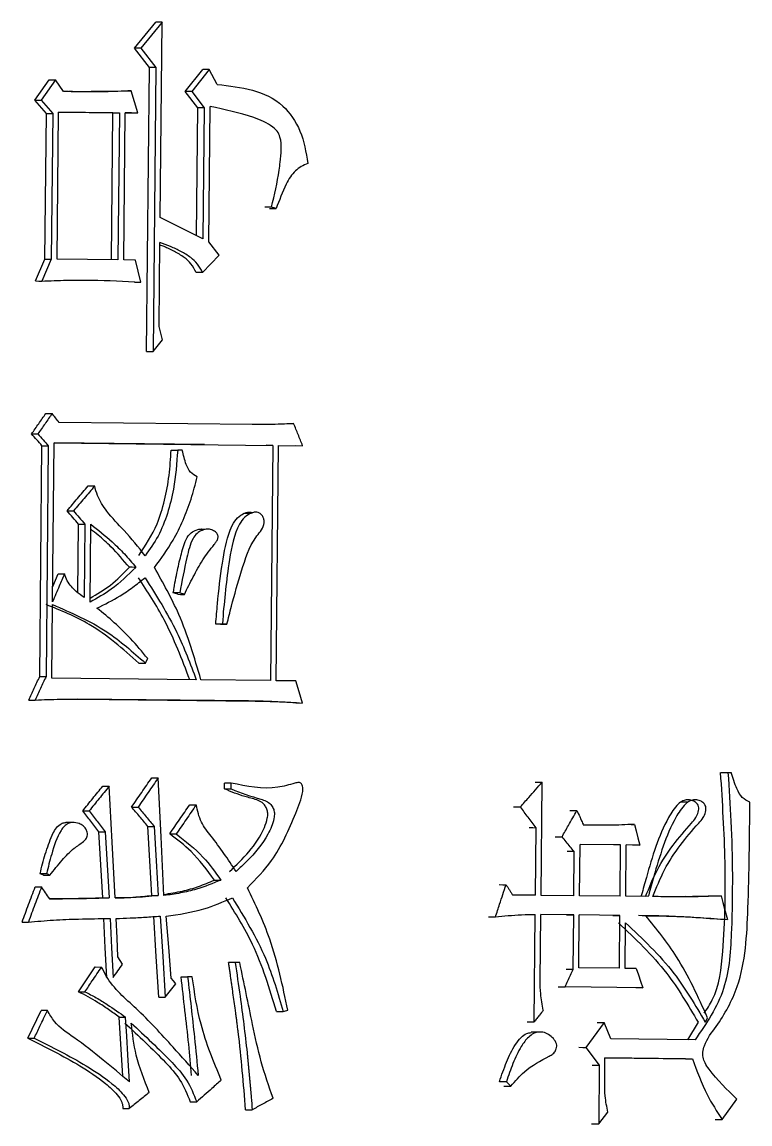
# Model space of a CAD drawing. Header units: millimetres. Extents: x 2454 to 4226, y 715 to 1968.
# Drawn here: x 3239.31 to 3244.13, y 890.17 to 897.46 of the extents above; entities that cross this region are included whole.
import ezdxf

# ---------------------------------------------------------------- set-up
doc = ezdxf.new("R2010")
doc.units = ezdxf.units.MM

msp = doc.modelspace()

# ---------------------------------------------------------------- linework, layer by layer
at = {"color": 7, "linetype": 'Continuous', "lineweight": 25}
for p, q in [((3240.058, 897.2885), (3240.1981, 897.4622)), ((3240.241, 897.462), (3240.1007, 897.2883)), ((3240.2282, 896.1672), (3240.241, 897.462)), ((3240.1567, 897.1609), (3240.058, 897.2885)), ((3240.1007, 897.2883), (3240.1995, 897.1606)), ((3240.1381, 895.282), (3240.1567, 897.1609)), ((3240.1995, 897.1606), (3240.1809, 895.2817)), ((3240.3932, 897.0025), (3240.5096, 897.1472)), ((3240.5529, 897.147), (3240.4364, 897.0022)), ((3240.6057, 897.049), (3240.5529, 897.147)), ((3239.3984, 896.9453), (3239.4927, 897.0806)), ((3239.5346, 897.0803), (3239.4402, 896.9451)), ((3239.588, 897.0019), (3239.5346, 897.0803)), ((3239.8848, 897.0037), (3239.9936, 897.0069)), ((3240.081, 896.8601), (3240.0362, 897.0066)), ((3240.4764, 896.8944), (3240.3932, 897.0025)), ((3240.4364, 897.0022), (3240.5197, 896.8942)), ((3239.475, 896.8568), (3239.3984, 896.9453)), ((3239.4402, 896.9451), (3239.5169, 896.8566)), ((3239.4654, 895.8931), (3239.475, 896.8568)), ((3239.5169, 896.8566), (3239.5073, 895.8928)), ((3239.5461, 895.8924), (3239.5557, 896.8659)), ((3239.5557, 896.8659), (3239.9576, 896.8615)), ((3239.9151, 896.8617), (3239.5557, 896.8657)), ((3239.9055, 895.8882), (3239.9151, 896.8617)), ((3239.9151, 896.8617), (3239.9576, 896.8615)), ((3239.9576, 896.8615), (3239.948, 895.888)), ((3239.9866, 895.8875), (3239.9962, 896.861)), ((3239.9962, 896.861), (3240.081, 896.8601)), ((3240.0383, 896.8603), (3239.9962, 896.8608)), ((3240.0383, 896.8603), (3240.081, 896.8601)), ((3240.4681, 896.049), (3240.4764, 896.8944)), ((3240.5197, 896.8942), (3240.5112, 896.0278)), ((3240.5493, 896.0079), (3240.5582, 896.9035)), ((3240.5112, 896.0278), (3240.2282, 896.1672)), ((3240.221, 895.4468), (3240.2265, 896.0017)), ((3240.6175, 895.9195), (3240.5493, 896.0079)), ((3240.5089, 895.8039), (3240.6175, 895.9195)), ((3239.4021, 895.7477), (3239.4654, 895.8931)), ((3239.5073, 895.8928), (3239.4439, 895.7475)), ((3239.4654, 895.8931), (3239.5073, 895.8928)), ((3239.948, 895.888), (3239.5461, 895.8924)), ((3240.0637, 895.8867), (3239.9866, 895.8875)), ((3240.1007, 895.7402), (3240.0637, 895.8867)), ((3240.5089, 895.8038), (3240.4656, 895.8041)), ((3240.058, 895.7405), (3240.1007, 895.7402)), ((3240.2433, 895.3589), (3240.221, 895.4468)), ((3240.1809, 895.2817), (3240.2433, 895.3589)), ((3240.1381, 895.282), (3240.1809, 895.2817)), ((3240.8361, 894.7974), (3239.5586, 894.8115)), ((3239.5158, 893.6242), (3239.5263, 894.6756)), ((3239.5263, 894.6756), (3240.9724, 894.6596)), ((3240.5201, 894.6644), (3239.5263, 894.6754)), ((3239.4303, 893.1284), (3239.4454, 894.6568)), ((3239.4873, 894.6566), (3239.4722, 893.1281)), ((3240.3006, 894.6279), (3240.3437, 894.6276)), ((3240.3744, 894.6273), (3240.3437, 894.6276)), ((3240.9724, 894.6596), (3240.9284, 894.6598)), ((3240.9724, 894.6596), (3240.9569, 893.102)), ((3240.9951, 893.1015), (3241.0105, 894.6592)), ((3241.0105, 894.6592), (3241.1708, 894.6574)), ((3241.1266, 894.6576), (3241.1708, 894.6574)), ((3239.7521, 894.3908), (3239.7944, 894.3906)), ((3240.8254, 894.2084), (3240.7813, 894.2086)), ((3239.6831, 893.6837), (3239.6876, 894.1381)), ((3239.7299, 894.1379), (3239.725, 893.6511)), ((3239.7634, 893.6215), (3239.7685, 894.1374)), ((3240.5254, 894.103), (3240.4818, 894.1033)), ((3239.5168, 893.7243), (3239.553, 893.8086)), ((3240.3573, 893.6831), (3240.3142, 893.6833)), ((3240.3449, 893.6732), (3240.3143, 893.6833)), ((3239.5108, 893.118), (3239.5157, 893.6048)), ((3240.6393, 893.4755), (3240.5958, 893.4757)), ((3240.6261, 893.4754), (3240.6697, 893.4751)), ((3240.6698, 893.4751), (3240.6393, 893.4755)), ((3240.0869, 893.2185), (3240.1297, 893.2182)), ((3239.4303, 893.1284), (3239.4722, 893.1281)), ((3240.4668, 893.1074), (3239.5108, 893.118)), ((3240.9569, 893.102), (3240.4976, 893.1071)), ((3241.1248, 893.1001), (3240.9951, 893.1015)), ((3240.8124, 892.967), (3239.6824, 892.9796)), ((3239.6952, 892.9796), (3240.8562, 892.9668)), ((3240.8124, 892.967), (3240.8562, 892.9668)), ((3241.1249, 892.9538), (3241.1691, 892.9536)), ((3243.9377, 892.4939), (3243.9855, 892.4936)), ((3243.9855, 892.4936), (3244.0077, 892.4934)), ((3240.6538, 892.3846), (3240.6542, 892.4236)), ((3240.6978, 892.4233), (3240.6542, 892.4236)), ((3240.6974, 892.3844), (3240.6978, 892.4233)), ((3242.7488, 891.68), (3242.7562, 892.4296)), ((3240.6538, 892.3849), (3240.6974, 892.3846)), ((3240.4231, 892.2802), (3240.4664, 892.2799)), ((3242.5659, 892.266), (3242.612, 892.2657)), ((3243.7216, 892.2975), (3243.6737, 892.2978)), ((3239.6457, 892.1625), (3239.6032, 892.1628)), ((3242.7113, 891.6804), (3242.7157, 892.1282)), ((3240.2907, 892.0868), (3240.3339, 892.0865)), ((3242.9688, 891.9696), (3242.9223, 891.9699)), ((3242.9659, 891.6775), (3242.9688, 891.9696)), ((3243.0033, 891.6771), (3243.0067, 892.0178)), ((3243.2754, 892.0148), (3243.0067, 892.0178)), ((3243.2754, 892.0148), (3243.2285, 892.0151)), ((3243.272, 891.6741), (3243.2754, 892.0148)), ((3243.3093, 891.6737), (3243.3127, 892.0144)), ((3243.402, 892.0134), (3243.3127, 892.0144)), ((3243.3549, 892.0137), (3243.402, 892.0134)), ((3239.4747, 891.8235), (3239.4328, 891.8237)), ((3239.456, 891.8137), (3239.4328, 891.8237)), ((3239.456, 891.8137), (3239.4979, 891.8135)), ((3242.7113, 891.6804), (3242.5612, 891.6821)), ((3242.9659, 891.6775), (3242.7488, 891.68)), ((3243.272, 891.6741), (3243.0033, 891.6771)), ((3243.4582, 891.672), (3243.3093, 891.6737)), ((3243.8923, 891.6766), (3243.9404, 891.6763)), ((3243.7055, 891.672), (3243.591, 891.671)), ((3242.703, 890.8432), (3242.71, 891.5538)), ((3242.7432, 891.1153), (3242.7475, 891.5534)), ((3242.9647, 891.551), (3242.7475, 891.5534)), ((3242.9181, 891.5513), (3242.9647, 891.551)), ((3242.9611, 891.1908), (3242.9647, 891.551)), ((3242.9986, 891.2001), (3243.002, 891.5506)), ((3243.2708, 891.5475), (3243.002, 891.5506)), ((3243.2238, 891.5478), (3243.2708, 891.5475)), ((3243.2673, 891.1971), (3243.2708, 891.5475)), ((3243.3046, 891.1967), (3243.3075, 891.4983)), ((3240.7243, 891.2352), (3240.6806, 891.2355)), ((3240.7549, 891.2349), (3240.7243, 891.2352)), ((3239.6878, 891.042), (3239.7972, 891.2059)), ((3239.7972, 891.2059), (3239.8396, 891.2057)), ((3242.9146, 891.1911), (3242.9611, 891.1908)), ((3243.2673, 891.1971), (3242.9986, 891.2001)), ((3243.379, 891.1958), (3243.3046, 891.1967)), ((3240.3658, 891.1416), (3240.409, 891.1413)), ((3240.4397, 891.141), (3240.409, 891.1413)), ((3243.4224, 891.0688), (3242.9076, 891.0745)), ((3243.3753, 891.0691), (3243.4224, 891.0688)), ((3239.3524, 890.7342), (3239.4392, 890.9178)), ((3239.4811, 890.9175), (3239.4392, 890.9178)), ((3239.9802, 890.4821), (3239.9559, 890.8735)), ((3240.9979, 890.9106), (3241.0421, 890.9104)), ((3242.6568, 890.8435), (3242.703, 890.8432)), ((3243.1668, 890.838), (3243.0457, 890.6738)), ((3243.2105, 890.7304), (3243.1668, 890.838)), ((3243.7204, 890.7242), (3243.7915, 890.8404)), ((3242.73, 890.7737), (3242.6835, 890.774)), ((3243.7681, 890.7241), (3243.2105, 890.7304)), ((3243.0457, 890.6738), (3243.1341, 890.556)), ((3243.1703, 890.4387), (3243.1719, 890.6042)), ((3243.1719, 890.6042), (3243.752, 890.5977)), ((3243.7041, 890.598), (3243.1719, 890.604)), ((3243.7041, 890.598), (3243.752, 890.5977)), ((3243.1341, 890.556), (3243.1303, 890.1666)), ((3242.5024, 890.4168), (3242.5486, 890.4165)), ((3243.9479, 890.1963), (3244.0454, 890.3315)), ((3243.1303, 890.1666), (3243.1907, 890.2438)), ((3243.0835, 890.1669), (3243.1303, 890.1666))]:
    msp.add_line(p, q, dxfattribs=at)
at = {"color": 7, "linetype": 'Continuous', "lineweight": 25, "flags": 128}
for points in [[(3240.241, 897.462), (3240.217, 897.4621), (3240.1981, 897.4622)], [(3240.1007, 897.2883), (3240.0768, 897.2884), (3240.058, 897.2885)], [(3240.1995, 897.1606), (3240.1755, 897.1607), (3240.1567, 897.1609)], [(3240.5529, 897.147), (3240.5287, 897.1471), (3240.5096, 897.1472)], [(3239.4927, 897.0806), (3239.5161, 897.0804), (3239.5346, 897.0803)], [(3239.9936, 897.0069), (3240.0175, 897.0067), (3240.0362, 897.0066)], [(3240.4364, 897.0022), (3240.4122, 897.0023), (3240.3932, 897.0025)], [(3239.3984, 896.9453), (3239.4219, 896.9452), (3239.4402, 896.9451)], [(3239.475, 896.8568), (3239.4984, 896.8567), (3239.5169, 896.8566)], [(3240.5197, 896.8942), (3240.4955, 896.8943), (3240.4764, 896.8944)], [(3240.9651, 896.2369), (3240.9473, 896.237), (3240.9342, 896.2371), (3240.9212, 896.2372)], [(3240.9516, 896.2271), (3240.9693, 896.227), (3240.9824, 896.2269), (3240.9955, 896.2268)], [(3239.4021, 895.7477), (3239.4255, 895.7476), (3239.4439, 895.7475)], [(3239.4708, 894.8707), (3239.4942, 894.8706), (3239.5127, 894.8705)], [(3241.0671, 894.8043), (3241.0918, 894.8042), (3241.1112, 894.8041)], [(3239.3766, 894.7354), (3239.4, 894.7353), (3239.4184, 894.7352)], [(3239.4454, 894.6568), (3239.4689, 894.6567), (3239.4873, 894.6566)], [(3239.6113, 894.2266), (3239.6349, 894.2264), (3239.6534, 894.2263)], [(3239.6876, 894.1381), (3239.7113, 894.138), (3239.7299, 894.1379)], [(3239.553, 893.8086), (3239.5741, 893.8084), (3239.5951, 893.8083)], [(3240.0666, 893.8518), (3240.055, 893.8519), (3240.0434, 893.852), (3240.0239, 893.8521)], [(3240.3448, 893.6732), (3240.3623, 893.6731), (3240.3751, 893.6731), (3240.388, 893.673)], [(3240.1297, 893.2182), (3240.1375, 893.2328), (3240.1454, 893.2473)], [(3241.1691, 892.9536), (3241.147, 893.0268), (3241.1248, 893.1001)], [(3239.3591, 892.9734), (3239.3825, 892.9733), (3239.4009, 892.9732)], [(3239.8478, 892.4033), (3239.8716, 892.4032), (3239.8903, 892.4031)], [(3239.9293, 891.6627), (3239.9098, 892.0329), (3239.8903, 892.4031)], [(3240.1716, 892.4581), (3240.1956, 892.458), (3240.2145, 892.4579)], [(3240.253, 891.6786), (3240.2337, 892.0682), (3240.2145, 892.4579)], [(3242.7099, 892.4299), (3242.7357, 892.4297), (3242.7562, 892.4296)], [(3240.039, 892.2649), (3240.0629, 892.2647), (3240.0817, 892.2646)], [(3239.7151, 892.2393), (3239.7388, 892.2391), (3239.7574, 892.239)], [(3242.9399, 892.2423), (3242.9659, 892.2421), (3242.9865, 892.242)], [(3240.1454, 892.1371), (3240.1694, 892.137), (3240.1883, 892.1369)], [(3240.1716, 891.6792), (3240.1585, 891.9082), (3240.1454, 892.1371)], [(3240.1883, 892.1369), (3240.2014, 891.9079), (3240.2145, 891.679)], [(3242.6695, 892.1285), (3242.6953, 892.1283), (3242.7157, 892.1282)], [(3243.3191, 892.1504), (3243.3453, 892.1502), (3243.3661, 892.1501)], [(3243.3661, 892.1501), (3243.3774, 892.1071), (3243.3897, 892.0603), (3243.402, 892.0134)], [(3239.8217, 892.1018), (3239.8455, 892.1016), (3239.8642, 892.1015)], [(3239.8482, 891.6633), (3239.835, 891.8826), (3239.8217, 892.1018)], [(3239.8642, 892.1015), (3239.8775, 891.8823), (3239.8907, 891.6631)], [(3242.841, 892.0681), (3242.8669, 892.068), (3242.8875, 892.0679)], [(3240.5866, 891.7817), (3240.5983, 891.7817), (3240.61, 891.7816), (3240.6301, 891.7815)], [(3242.4708, 891.751), (3242.4964, 891.7508), (3242.5167, 891.7507)], [(3239.401, 891.7364), (3239.4245, 891.7363), (3239.4429, 891.7362)], [(3240.1716, 891.6792), (3240.1956, 891.6791), (3240.2145, 891.679)], [(3243.9404, 891.6763), (3243.9521, 891.6335), (3243.9639, 891.5908), (3243.9832, 891.52)], [(3239.8482, 891.6633), (3239.872, 891.6632), (3239.8907, 891.6631)], [(3239.8738, 891.1373), (3239.8642, 891.3321), (3239.8546, 891.527)], [(3240.2187, 891.0069), (3240.2021, 891.2749), (3240.1858, 891.5397)], [(3240.2285, 891.5425), (3240.2451, 891.2746), (3240.2617, 891.0067)], [(3240.3014, 891.1328), (3240.2842, 891.3375), (3240.267, 891.5421)], [(3242.4011, 891.5376), (3242.4267, 891.5374), (3242.447, 891.5373)], [(3239.3136, 891.5037), (3239.337, 891.5036), (3239.3553, 891.5035)], [(3239.8971, 891.5267), (3239.9067, 891.3319), (3239.9164, 891.1371)], [(3239.9486, 891.273), (3239.9421, 891.3997), (3239.9357, 891.5263)], [(3239.9789, 891.224), (3239.9638, 891.2485), (3239.9486, 891.273)], [(3243.379, 891.1958), (3243.3933, 891.1541), (3243.4079, 891.1114), (3243.4224, 891.0688)], [(3240.3317, 891.0935), (3240.3166, 891.1132), (3240.3014, 891.1328)], [(3239.6878, 891.042), (3239.7115, 891.0419), (3239.7301, 891.0418)], [(3242.8611, 891.0748), (3242.887, 891.0747), (3242.9076, 891.0745)], [(3240.2187, 891.0069), (3240.2428, 891.0068), (3240.2617, 891.0067)], [(3239.9559, 890.8735), (3239.9798, 890.8734), (3239.9986, 890.8733)], [(3240.0252, 890.4448), (3240.014, 890.6242), (3240.0063, 890.7487), (3239.9986, 890.8733)], [(3243.12, 890.8383), (3243.1461, 890.8381), (3243.1668, 890.838)], [(3243.8359, 890.8402), (3243.8434, 890.8547), (3243.851, 890.8692)], [(3239.3524, 890.7342), (3239.3733, 890.734), (3239.3942, 890.7339)], [(3242.999, 890.6741), (3243.025, 890.6739), (3243.0457, 890.6738)], [(3243.0874, 890.5563), (3243.1134, 890.5561), (3243.1341, 890.556)], [(3242.5189, 890.4461), (3242.507, 890.4461), (3242.4952, 890.4462), (3242.4729, 890.4463)], [(3240.4266, 890.3134), (3240.4375, 890.3133), (3240.4485, 890.3132), (3240.4699, 890.3131)], [(3239.9807, 890.2696), (3240.0021, 890.2695), (3240.0234, 890.2694)], [(3240.7932, 890.2606), (3240.8178, 890.2605), (3240.8371, 890.2603)], [(3243.9001, 890.1966), (3243.9119, 890.1966), (3243.9241, 890.1965), (3243.9479, 890.1963)]]:
    msp.add_lwpolyline(points, dxfattribs=at)
at = {"color": 7, "linetype": 'Continuous', "lineweight": 25}
for points, knots in [([(3240.0362, 897.0066), (3239.9777, 897.0042), (3239.8739, 896.9999), (3239.7244, 897), (3239.6335, 897.0012), (3239.588, 897.0019)], [0, 0, 0, 0, 0.392515, 0.696222, 1, 1, 1, 1]), ([(3239.8899, 897.0034), (3239.8899, 897.0034), (3239.89, 897.0034), (3239.8895, 897.0034), (3239.8879, 897.0034), (3239.8456, 897.0023), (3239.7659, 897.0009), (3239.6833, 897.001), (3239.6379, 897.0013), (3239.6269, 897.0014), (3239.6247, 897.0014)], [0, 0, 0, 0, 0.0021415, 0.0097285, 0.0175373, 0.0350819, 0.5090974, 0.8321856, 0.9660672, 1, 1, 1, 1]), ([(3240.6057, 897.049), (3240.7644, 897.0308), (3240.9881, 897.0051), (3241.1691, 896.7429), (3241.1925, 896.5997), (3241.2045, 896.5263)], [0, 0, 0, 0, 0.543493, 0.766307, 1, 1, 1, 1]), ([(3240.9651, 896.2369), (3240.9839, 896.3181), (3241.0067, 896.4165), (3241.0241, 896.5445), (3241.0304, 896.6173), (3241.0283, 896.6892), (3241.0044, 896.7408), (3240.9473, 896.7912), (3240.7974, 896.8522), (3240.6552, 896.8827), (3240.5582, 896.9035)], [0, 0, 0, 0, 0.238484, 0.289026, 0.367873, 0.447442, 0.488553, 0.52945, 0.678936, 1, 1, 1, 1]), ([(3241.2045, 896.5263), (3241.1755, 896.5126), (3241.1158, 896.4843), (3241.0489, 896.3704), (3241.0159, 896.2816), (3240.9955, 896.2268)], [0, 0, 0, 0, 0.266925, 0.547946, 1, 1, 1, 1]), ([(3240.9955, 896.2268), (3240.993, 896.2277), (3240.9866, 896.2298), (3240.9765, 896.2331), (3240.9689, 896.2357), (3240.9651, 896.2369)], [0, 0, 0, 0, 0.249993, 0.625002, 1, 1, 1, 1]), ([(3240.4656, 895.8041), (3240.4551, 895.8237), (3240.4345, 895.8624), (3240.3833, 895.9085), (3240.3221, 895.9444), (3240.2678, 895.9703), (3240.2354, 895.9823), (3240.2264, 895.9857)], [0, 0, 0, 0, 0.2035671, 0.4019478, 0.6538387, 0.9037556, 1, 1, 1, 1]), ([(3240.5089, 895.8038), (3240.4984, 895.8234), (3240.4777, 895.8621), (3240.4265, 895.9082), (3240.3652, 895.9443), (3240.2967, 895.9762), (3240.2499, 895.9932), (3240.2265, 896.0017)], [0, 0, 0, 0, 0.176504, 0.348574, 0.567112, 0.783963, 1, 1, 1, 1]), ([(3239.4439, 895.7475), (3239.499, 895.7496), (3239.6093, 895.7538), (3239.8286, 895.7551), (3239.9921, 895.7462), (3240.1007, 895.7402)], [0, 0, 0, 0, 0.2512252, 0.5024775, 1, 1, 1, 1]), ([(3239.3766, 894.7354), (3239.3923, 894.758), (3239.4237, 894.8031), (3239.4551, 894.8482), (3239.4708, 894.8707)], [0, 0, 0, 0, 0.500001, 1, 1, 1, 1]), ([(3239.5127, 894.8705), (3239.497, 894.8479), (3239.4655, 894.8028), (3239.4341, 894.7578), (3239.4184, 894.7352)], [0, 0, 0, 0, 0.500001, 1, 1, 1, 1]), ([(3239.5586, 894.8115), (3239.5509, 894.8214), (3239.5356, 894.841), (3239.5203, 894.8606), (3239.5127, 894.8705)], [0, 0, 0, 0, 0.500003, 1, 1, 1, 1]), ([(3241.1112, 894.8041), (3241.0841, 894.8025), (3241.0299, 894.7992), (3240.9382, 894.7971), (3240.8736, 894.7973), (3240.8361, 894.7974)], [0, 0, 0, 0, 0.296165, 0.592354, 1, 1, 1, 1]), ([(3241.1708, 894.6574), (3241.1608, 894.6818), (3241.141, 894.7307), (3241.1211, 894.7796), (3241.1112, 894.8041)], [0, 0, 0, 0, 0.500001, 1, 1, 1, 1]), ([(3239.4454, 894.6568), (3239.434, 894.6699), (3239.411, 894.6961), (3239.388, 894.7223), (3239.3766, 894.7354)], [0, 0, 0, 0, 0.500001, 1, 1, 1, 1]), ([(3239.4184, 894.7352), (3239.4299, 894.7221), (3239.4529, 894.6959), (3239.4758, 894.6697), (3239.4873, 894.6566)], [0, 0, 0, 0, 0.500002, 1, 1, 1, 1]), ([(3240.0861, 893.9292), (3240.1306, 893.9967), (3240.2047, 894.109), (3240.2594, 894.2957), (3240.2899, 894.4599), (3240.297, 894.5718), (3240.3006, 894.6279)], [0, 0, 0, 0, 0.3330673, 0.5537859, 0.7764755, 1, 1, 1, 1]), ([(3240.3437, 894.6276), (3240.3372, 894.541), (3240.3265, 894.3988), (3240.2788, 894.2083), (3240.2194, 894.0563), (3240.1589, 893.9711), (3240.1289, 893.9289)], [0, 0, 0, 0, 0.344663, 0.566326, 0.785297, 1, 1, 1, 1]), ([(3240.4725, 894.4509), (3240.457, 894.4598), (3240.4252, 894.478), (3240.393, 894.5441), (3240.3815, 894.5955), (3240.3744, 894.6273)], [0, 0, 0, 0, 0.26653, 0.547401, 1, 1, 1, 1]), ([(3240.1898, 893.8504), (3240.2332, 893.9095), (3240.3051, 894.0073), (3240.381, 894.1635), (3240.4351, 894.3034), (3240.46, 894.4016), (3240.4725, 894.4509)], [0, 0, 0, 0, 0.334631, 0.554427, 0.776376, 1, 1, 1, 1]), ([(3239.6113, 894.2266), (3239.6347, 894.2539), (3239.6816, 894.3086), (3239.7284, 894.3632), (3239.7519, 894.3905)], [0, 0, 0, 0, 0.5, 1, 1, 1, 1]), ([(3239.7942, 894.3903), (3239.7707, 894.363), (3239.7238, 894.3083), (3239.6769, 894.2537), (3239.6534, 894.2263)], [0, 0, 0, 0, 0.500001, 1, 1, 1, 1]), ([(3240.1289, 893.9289), (3240.083, 893.9857), (3240.001, 894.0873), (3239.8825, 894.2059), (3239.8156, 894.308), (3239.7999, 894.3694), (3239.7944, 894.3904)], [0, 0, 0, 0, 0.382487, 0.68406, 0.891822, 1, 1, 1, 1]), ([(3239.6876, 894.1381), (3239.6749, 894.1529), (3239.6495, 894.1823), (3239.624, 894.2118), (3239.6113, 894.2266)], [0, 0, 0, 0, 0.500001, 1, 1, 1, 1]), ([(3239.6534, 894.2263), (3239.6661, 894.2116), (3239.6916, 894.1821), (3239.7171, 894.1526), (3239.7299, 894.1379)], [0, 0, 0, 0, 0.500001, 1, 1, 1, 1]), ([(3240.5958, 893.4757), (3240.5995, 893.5206), (3240.6105, 893.6554), (3240.6343, 893.8646), (3240.6687, 894.0513), (3240.7172, 894.1587), (3240.7567, 894.1965), (3240.7915, 894.2148), (3240.8173, 894.2183), (3240.8319, 894.2167), (3240.8375, 894.2127), (3240.838, 894.2123)], [0, 0, 0, 0, 0.158302, 0.475051, 0.741361, 0.822994, 0.892685, 0.944081, 0.973479, 0.997489, 1, 1, 1, 1]), ([(3240.6697, 893.4752), (3240.6794, 893.5148), (3240.7084, 893.6337), (3240.7652, 893.8269), (3240.8217, 894.0037), (3240.8914, 894.0892), (3240.9137, 894.1247), (3240.917, 894.1571), (3240.9123, 894.1784), (3240.9019, 894.1973), (3240.8866, 894.2113), (3240.8667, 894.2184), (3240.84, 894.216), (3240.8047, 894.1993), (3240.7663, 894.165), (3240.7114, 894.058), (3240.6717, 893.8241), (3240.6496, 893.6106), (3240.6395, 893.4772), (3240.6393, 893.4755)], [0, 0, 0, 0, 0.073869, 0.221616, 0.369704, 0.400967, 0.432575, 0.44545, 0.458313, 0.471409, 0.484986, 0.497866, 0.513385, 0.539116, 0.575431, 0.611237, 0.759298, 0.996827, 1, 1, 1, 1]), ([(3240.0239, 893.8521), (3239.9843, 893.8986), (3239.9193, 893.9749), (3239.8306, 894.0551), (3239.7843, 894.0915), (3239.7682, 894.1042)], [0, 0, 0, 0, 0.5028672, 0.8263498, 1, 1, 1, 1]), ([(3239.7685, 894.1374), (3239.8161, 894.0997), (3239.8933, 894.0385), (3239.9924, 893.9419), (3240.0418, 893.8819), (3240.0666, 893.8518)], [0, 0, 0, 0, 0.444839, 0.721538, 1, 1, 1, 1]), ([(3240.3142, 893.6833), (3240.3161, 893.6942), (3240.3259, 893.7486), (3240.342, 893.8407), (3240.3716, 893.9548), (3240.395, 894.0449), (3240.4407, 894.0891), (3240.4742, 894.1025), (3240.4998, 894.1079), (3240.5115, 894.1036), (3240.5128, 894.1031)], [0, 0, 0, 0, 0.063995, 0.320012, 0.537936, 0.756916, 0.838268, 0.919249, 0.991307, 1, 1, 1, 1]), ([(3240.388, 893.673), (3240.4073, 893.7116), (3240.4458, 893.789), (3240.5074, 893.9029), (3240.5634, 893.9759), (3240.5987, 894.0205), (3240.6081, 894.0368), (3240.6118, 894.0518), (3240.6106, 894.0634), (3240.6045, 894.0759), (3240.5909, 894.09), (3240.5689, 894.102), (3240.538, 894.1068), (3240.5039, 894.0986), (3240.4695, 894.0782), (3240.428, 894.0192), (3240.3956, 893.8818), (3240.3719, 893.7613), (3240.3573, 893.6831), (3240.3573, 893.6831)], [0, 0, 0, 0, 0.124949, 0.249948, 0.37535, 0.396486, 0.419076, 0.429332, 0.439703, 0.450997, 0.468761, 0.497932, 0.527836, 0.567323, 0.607841, 0.649744, 0.775213, 0.999895, 1, 1, 1, 1]), ([(3239.5951, 893.8083), (3239.5835, 893.7813), (3239.5645, 893.7372), (3239.538, 893.6758), (3239.5232, 893.6414), (3239.5158, 893.6242)], [0, 0, 0, 0, 0.439788, 0.719894, 1, 1, 1, 1]), ([(3239.725, 893.6511), (3239.7068, 893.6642), (3239.6765, 893.6859), (3239.6399, 893.7247), (3239.6106, 893.7616), (3239.6003, 893.7926), (3239.5951, 893.8083)], [0, 0, 0, 0, 0.333059, 0.551867, 0.77346, 1, 1, 1, 1]), ([(3240.0666, 893.8518), (3240.0143, 893.8006), (3239.9215, 893.7096), (3239.8115, 893.6483), (3239.7634, 893.6215)], [0, 0, 0, 0, 0.563298, 1, 1, 1, 1]), ([(3239.7637, 893.6488), (3239.81, 893.6752), (3239.905, 893.7294), (3239.9836, 893.8105), (3240.0239, 893.8521)], [0, 0, 0, 0, 0.487836, 1, 1, 1, 1]), ([(3240.4975, 893.107), (3240.4544, 893.2547), (3240.3777, 893.5168), (3240.2469, 893.749), (3240.1898, 893.8504)], [0, 0, 0, 0, 0.563543, 1, 1, 1, 1]), ([(3239.8094, 893.582), (3239.8612, 893.6072), (3239.9431, 893.6471), (3240.0471, 893.7191), (3240.1007, 893.7616), (3240.1275, 893.7829)], [0, 0, 0, 0, 0.4622839, 0.7306758, 1, 1, 1, 1]), ([(3240.4235, 893.1077), (3240.3721, 893.2427), (3240.2808, 893.4822), (3240.1443, 893.6918), (3240.0848, 893.7832)], [0, 0, 0, 0, 0.563855, 1, 1, 1, 1]), ([(3240.1275, 893.7829), (3240.2021, 893.6651), (3240.3362, 893.4533), (3240.4267, 893.2137), (3240.4668, 893.1074)], [0, 0, 0, 0, 0.556173, 1, 1, 1, 1]), ([(3240.388, 893.673), (3240.3854, 893.6738), (3240.379, 893.6759), (3240.3688, 893.6793), (3240.3612, 893.6818), (3240.3574, 893.6831)], [0, 0, 0, 0, 0.253332, 0.626666, 1, 1, 1, 1]), ([(3240.0869, 893.2185), (3239.9812, 893.3114), (3239.7942, 893.4758), (3239.5708, 893.5659), (3239.4737, 893.605)], [0, 0, 0, 0, 0.564976, 1, 1, 1, 1]), ([(3239.5157, 893.6048), (3239.6389, 893.552), (3239.861, 893.4569), (3240.0469, 893.2917), (3240.1297, 893.2182)], [0, 0, 0, 0, 0.554853, 1, 1, 1, 1]), ([(3240.1454, 893.2473), (3240.1084, 893.2925), (3240.0392, 893.3771), (3239.9252, 893.4872), (3239.848, 893.5504), (3239.8094, 893.582)], [0, 0, 0, 0, 0.363769, 0.680971, 1, 1, 1, 1]), ([(3239.4722, 893.1281), (3239.4603, 893.1023), (3239.4366, 893.0507), (3239.4128, 892.999), (3239.4009, 892.9732)], [0, 0, 0, 0, 0.500001, 1, 1, 1, 1]), ([(3239.4009, 892.9732), (3239.4284, 892.9744), (3239.4835, 892.9769), (3239.5816, 892.9795), (3239.6521, 892.9796), (3239.6952, 892.9796)], [0, 0, 0, 0, 0.280485, 0.560981, 1, 1, 1, 1]), ([(3241.1249, 892.9538), (3241.0985, 892.9556), (3241.0458, 892.9591), (3240.9417, 892.9644), (3240.8638, 892.966), (3240.8124, 892.967)], [0, 0, 0, 0, 0.253567, 0.507138, 1, 1, 1, 1]), ([(3240.8562, 892.9668), (3240.883, 892.9663), (3240.9364, 892.9653), (3241.0408, 892.9618), (3241.1183, 892.9568), (3241.1691, 892.9536)], [0, 0, 0, 0, 0.255746, 0.511498, 1, 1, 1, 1]), ([(3243.9855, 892.4936), (3243.9929, 892.3857), (3244.0167, 892.04), (3244.0179, 891.567), (3243.9882, 891.0452), (3243.8422, 890.8319), (3243.7683, 890.7239)], [0, 0, 0, 0, 0.176118, 0.564379, 0.779513, 1, 1, 1, 1]), ([(3243.8275, 890.8992), (3243.847, 890.9283), (3243.925, 891.0443), (3243.9651, 891.4009), (3243.9743, 891.8994), (3243.9497, 892.2951), (3243.9373, 892.4939)], [0, 0, 0, 0, 0.067826, 0.270856, 0.633568, 1, 1, 1, 1]), ([(3244.1313, 892.2973), (3244.1131, 892.3059), (3244.0758, 892.3235), (3244.0365, 892.3991), (3244.0187, 892.4574), (3244.0077, 892.4934)], [0, 0, 0, 0, 0.2657402, 0.5469275, 1, 1, 1, 1]), ([(3239.7151, 892.2393), (3239.7372, 892.2666), (3239.7815, 892.3213), (3239.8257, 892.376), (3239.8478, 892.4033)], [0, 0, 0, 0, 0.500001, 1, 1, 1, 1]), ([(3239.8903, 892.4031), (3239.8682, 892.3757), (3239.8239, 892.321), (3239.7796, 892.2663), (3239.7574, 892.239)], [0, 0, 0, 0, 0.5, 1, 1, 1, 1]), ([(3240.039, 892.2649), (3240.0611, 892.2971), (3240.1053, 892.3615), (3240.1495, 892.4259), (3240.1716, 892.4581)], [0, 0, 0, 0, 0.500001, 1, 1, 1, 1]), ([(3240.2145, 892.4579), (3240.1924, 892.4257), (3240.1482, 892.3613), (3240.1039, 892.2968), (3240.0817, 892.2646)], [0, 0, 0, 0, 0.4999999, 1, 1, 1, 1]), ([(3240.8057, 891.7308), (3240.8617, 891.7877), (3240.9977, 891.9258), (3241.0899, 892.1384), (3241.1529, 892.2944), (3241.1727, 892.3541), (3241.1722, 892.3967), (3241.1665, 892.4142), (3241.1612, 892.4217), (3241.154, 892.4263), (3241.1397, 892.4285), (3241.0903, 892.4146), (3240.9441, 892.3725), (3240.8016, 892.4019), (3240.6978, 892.4233)], [0, 0, 0, 0, 0.187048, 0.454157, 0.509952, 0.566481, 0.592402, 0.601189, 0.607197, 0.613242, 0.621313, 0.643001, 0.740094, 1, 1, 1, 1]), ([(3242.612, 892.2657), (3242.6304, 892.2866), (3242.6637, 892.3244), (3242.7118, 892.379), (3242.7414, 892.4127), (3242.7562, 892.4296)], [0, 0, 0, 0, 0.383556, 0.691778, 1, 1, 1, 1]), ([(3240.6866, 891.839), (3240.731, 891.8806), (3240.8201, 891.9642), (3240.9043, 892.0873), (3240.9364, 892.1797), (3240.9413, 892.2216), (3240.9358, 892.2509), (3240.9224, 892.2753), (3240.9, 892.2983), (3240.8538, 892.3189), (3240.7681, 892.3369), (3240.6982, 892.3663), (3240.6539, 892.3849)], [0, 0, 0, 0, 0.224216, 0.450493, 0.523886, 0.561667, 0.593062, 0.624399, 0.658764, 0.709428, 0.815762, 1, 1, 1, 1]), ([(3240.6975, 892.3846), (3240.7625, 892.3601), (3240.8391, 892.3312), (3240.9302, 892.3066), (3240.9591, 892.2849), (3240.9778, 892.2566), (3240.9858, 892.2236), (3240.9782, 892.1629), (3240.9272, 892.044), (3240.8325, 891.9329), (3240.7541, 891.8607), (3240.7303, 891.8388)], [0, 0, 0, 0, 0.26787, 0.315918, 0.36459, 0.399923, 0.435463, 0.478144, 0.60612, 0.880668, 1, 1, 1, 1]), ([(3240.1454, 892.1371), (3240.1276, 892.1584), (3240.0922, 892.201), (3240.0567, 892.2436), (3240.039, 892.2649)], [0, 0, 0, 0, 0.500001, 1, 1, 1, 1]), ([(3240.0817, 892.2646), (3240.0995, 892.2433), (3240.135, 892.2008), (3240.1705, 892.1582), (3240.1883, 892.1369)], [0, 0, 0, 0, 0.500002, 1, 1, 1, 1]), ([(3240.4664, 892.2798), (3240.4443, 892.2476), (3240.4002, 892.1832), (3240.356, 892.1188), (3240.3339, 892.0866)], [0, 0, 0, 0, 0.500001, 1, 1, 1, 1]), ([(3240.7303, 891.8388), (3240.6772, 891.9178), (3240.6032, 892.028), (3240.4924, 892.1612), (3240.4751, 892.24), (3240.4664, 892.2798)], [0, 0, 0, 0, 0.556929, 0.775935, 1, 1, 1, 1]), ([(3242.7157, 892.1282), (3242.6984, 892.1511), (3242.6725, 892.1855), (3242.6379, 892.2313), (3242.6206, 892.2542), (3242.612, 892.2657)], [0, 0, 0, 0, 0.5, 0.75, 1, 1, 1, 1]), ([(3243.4404, 891.672), (3243.4648, 891.7324), (3243.5387, 891.916), (3243.6704, 892.0762), (3243.7737, 892.1905), (3243.7885, 892.2245), (3243.793, 892.2502), (3243.7916, 892.2686), (3243.7843, 892.2848), (3243.7689, 892.2995), (3243.7458, 892.3103), (3243.7169, 892.3148), (3243.6848, 892.3074), (3243.6382, 892.2711), (3243.5367, 892.1104), (3243.4729, 891.897), (3243.423, 891.7181), (3243.4116, 891.6758), (3243.4107, 891.6723)], [0, 0, 0, 0, 0.124963, 0.379445, 0.41127, 0.436681, 0.449548, 0.460099, 0.470743, 0.482926, 0.503252, 0.525075, 0.546926, 0.573931, 0.646512, 0.916703, 0.993183, 1, 1, 1, 1]), ([(3243.4879, 891.6717), (3243.5123, 891.7321), (3243.5863, 891.9156), (3243.718, 892.076), (3243.8216, 892.19), (3243.8364, 892.2241), (3243.8409, 892.2498), (3243.8396, 892.2682), (3243.8323, 892.2844), (3243.817, 892.2991), (3243.7939, 892.3099), (3243.765, 892.3145), (3243.733, 892.3072), (3243.6863, 892.2712), (3243.5854, 892.1122), (3243.5211, 891.8989), (3243.471, 891.7197), (3243.4591, 891.6755), (3243.4582, 891.672)], [0, 0, 0, 0, 0.1249047, 0.3792719, 0.4112857, 0.4365828, 0.4495005, 0.4600431, 0.470679, 0.4828283, 0.5031123, 0.5249051, 0.5467959, 0.5737453, 0.6458627, 0.9131757, 0.9931386, 1, 1, 1, 1]), ([(3244.0454, 890.3315), (3243.9802, 890.3938), (3243.9038, 890.4667), (3243.8347, 890.5671), (3243.8192, 890.6056), (3243.8174, 890.646), (3243.8389, 890.7219), (3243.9403, 890.8484), (3244.0964, 891.1307), (3244.1244, 891.6585), (3244.1288, 892.0645), (3244.1313, 892.2973)], [0, 0, 0, 0, 0.136958, 0.160696, 0.179381, 0.195044, 0.215469, 0.288342, 0.432569, 0.674552, 1, 1, 1, 1]), ([(3239.8217, 892.1018), (3239.804, 892.1247), (3239.7684, 892.1705), (3239.7329, 892.2163), (3239.7151, 892.2393)], [0, 0, 0, 0, 0.500001, 1, 1, 1, 1]), ([(3239.7574, 892.239), (3239.7752, 892.2161), (3239.8108, 892.1703), (3239.8464, 892.1244), (3239.8642, 892.1015)], [0, 0, 0, 0, 0.500002, 1, 1, 1, 1]), ([(3242.8875, 892.0679), (3242.9017, 892.0929), (3242.9253, 892.1344), (3242.9583, 892.1924), (3242.9771, 892.2255), (3242.9865, 892.242)], [0, 0, 0, 0, 0.4307181, 0.7153591, 1, 1, 1, 1]), ([(3242.9865, 892.242), (3242.9924, 892.2287), (3243.0027, 892.2058), (3243.0173, 892.1732), (3243.026, 892.1538), (3243.0303, 892.1441)], [0, 0, 0, 0, 0.406795, 0.703397, 1, 1, 1, 1]), ([(3239.4328, 891.8237), (3239.4438, 891.8671), (3239.4657, 891.954), (3239.5008, 892.052), (3239.533, 892.1198), (3239.5612, 892.1484), (3239.5867, 892.1617), (3239.5999, 892.1616), (3239.6032, 892.1616)], [0, 0, 0, 0, 0.330974, 0.662792, 0.775924, 0.890848, 0.972301, 1, 1, 1, 1]), ([(3239.4979, 891.8135), (3239.5246, 891.847), (3239.575, 891.9102), (3239.6477, 891.9882), (3239.7063, 892.0245), (3239.7345, 892.0496), (3239.7441, 892.0648), (3239.7474, 892.0812), (3239.7447, 892.1011), (3239.7357, 892.1222), (3239.7176, 892.1429), (3239.6876, 892.1585), (3239.6525, 892.1658), (3239.6183, 892.157), (3239.5916, 892.1384), (3239.5459, 892.0752), (3239.5119, 891.9644), (3239.4861, 891.8666), (3239.4747, 891.8235)], [0, 0, 0, 0, 0.141381, 0.266673, 0.352078, 0.377108, 0.393197, 0.409453, 0.428555, 0.455028, 0.481849, 0.518163, 0.570574, 0.605443, 0.640193, 0.679347, 0.858499, 1, 1, 1, 1]), ([(3243.3661, 892.1501), (3243.311, 892.1477), (3243.2276, 892.144), (3243.1156, 892.1437), (3243.0588, 892.144), (3243.0303, 892.1441)], [0, 0, 0, 0, 0.493257, 0.746615, 1, 1, 1, 1]), ([(3240.5866, 891.7817), (3240.538, 891.8484), (3240.452, 891.9663), (3240.3396, 892.0503), (3240.2908, 892.0868)], [0, 0, 0, 0, 0.56527, 1, 1, 1, 1]), ([(3240.3339, 892.0865), (3240.3956, 892.0386), (3240.5068, 891.9523), (3240.5921, 891.8341), (3240.6301, 891.7815)], [0, 0, 0, 0, 0.554585, 1, 1, 1, 1]), ([(3242.9688, 891.9696), (3242.9599, 891.9803), (3242.9419, 892.0021), (3242.9148, 892.0349), (3242.8966, 892.0569), (3242.8875, 892.0679)], [0, 0, 0, 0, 0.328624, 0.664312, 1, 1, 1, 1]), ([(3239.4979, 891.8135), (3239.4959, 891.8143), (3239.4911, 891.8164), (3239.4833, 891.8198), (3239.4776, 891.8223), (3239.4747, 891.8235)], [0, 0, 0, 0, 0.25919, 0.629595, 1, 1, 1, 1]), ([(3240.2526, 891.6865), (3240.2938, 891.6931), (3240.3714, 891.7055), (3240.4834, 891.7372), (3240.5521, 891.7668), (3240.5866, 891.7817)], [0, 0, 0, 0, 0.361259, 0.679346, 1, 1, 1, 1]), ([(3240.6301, 891.7815), (3240.5769, 891.7597), (3240.4893, 891.7238), (3240.3619, 891.6944), (3240.2893, 891.6839), (3240.253, 891.6786)], [0, 0, 0, 0, 0.436496, 0.717607, 1, 1, 1, 1]), ([(3242.447, 891.5373), (3242.4561, 891.5654), (3242.4724, 891.615), (3242.4956, 891.6861), (3242.5097, 891.7292), (3242.5167, 891.7507)], [0, 0, 0, 0, 0.394364, 0.697182, 1, 1, 1, 1]), ([(3242.5167, 891.7507), (3242.5205, 891.745), (3242.5279, 891.7336), (3242.539, 891.7164), (3242.5501, 891.6992), (3242.5575, 891.6878), (3242.5612, 891.6821)], [0, 0, 0, 0, 0.2500001, 0.5000002, 0.7500003, 1, 1, 1, 1]), ([(3239.3136, 891.5037), (3239.3281, 891.5425), (3239.3573, 891.6201), (3239.3865, 891.6977), (3239.401, 891.7364)], [0, 0, 0, 0, 0.5000005, 1, 1, 1, 1]), ([(3239.4429, 891.7362), (3239.4283, 891.6974), (3239.3991, 891.6199), (3239.3699, 891.5423), (3239.3553, 891.5035)], [0, 0, 0, 0, 0.5, 1, 1, 1, 1]), ([(3239.4964, 891.6577), (3239.4875, 891.6708), (3239.4696, 891.697), (3239.4518, 891.7231), (3239.4429, 891.7362)], [0, 0, 0, 0, 0.500003, 1, 1, 1, 1]), ([(3239.9293, 891.6634), (3239.9427, 891.6634), (3239.9838, 891.6636), (3240.0647, 891.669), (3240.1318, 891.6754), (3240.1716, 891.6792)], [0, 0, 0, 0, 0.166093, 0.507171, 1, 1, 1, 1]), ([(3240.2145, 891.679), (3240.1868, 891.6761), (3240.1313, 891.6703), (3240.0362, 891.6638), (3239.9688, 891.6631), (3239.9293, 891.6627)], [0, 0, 0, 0, 0.2927386, 0.5855161, 1, 1, 1, 1]), ([(3241.0727, 890.9198), (3241.0393, 891.0796), (3240.98, 891.3633), (3240.8587, 891.6191), (3240.8057, 891.7308)], [0, 0, 0, 0, 0.563595, 1, 1, 1, 1]), ([(3243.9404, 891.6763), (3243.8831, 891.6745), (3243.7792, 891.6713), (3243.6284, 891.6707), (3243.5347, 891.6714), (3243.4879, 891.6717)], [0, 0, 0, 0, 0.380581, 0.690284, 1, 1, 1, 1]), ([(3243.7048, 891.6722), (3243.7211, 891.6723), (3243.7837, 891.6727), (3243.8461, 891.675), (3243.8923, 891.6766)], [0, 0, 0, 0, 0.259623, 1, 1, 1, 1]), ([(3239.4961, 891.6581), (3239.542, 891.6581), (3239.6237, 891.658), (3239.7411, 891.6602), (3239.8125, 891.6623), (3239.8482, 891.6633)], [0, 0, 0, 0, 0.390458, 0.695217, 1, 1, 1, 1]), ([(3239.8907, 891.6631), (3239.8606, 891.6622), (3239.78, 891.6598), (3239.6485, 891.6574), (3239.5471, 891.6576), (3239.4964, 891.6577)], [0, 0, 0, 0, 0.229418, 0.614669, 1, 1, 1, 1]), ([(3240.267, 891.5421), (3240.351, 891.5543), (3240.5016, 891.5762), (3240.643, 891.637), (3240.7055, 891.6638)], [0, 0, 0, 0, 0.558363, 1, 1, 1, 1]), ([(3240.9979, 890.9106), (3240.9518, 891.0626), (3240.8701, 891.332), (3240.7251, 891.5633), (3240.6619, 891.6641)], [0, 0, 0, 0, 0.564202, 1, 1, 1, 1]), ([(3240.7055, 891.6638), (3240.785, 891.5341), (3240.9282, 891.3006), (3241.007, 891.0304), (3241.0421, 890.9104)], [0, 0, 0, 0, 0.555526, 1, 1, 1, 1]), ([(3239.9357, 891.5263), (3239.9668, 891.5276), (3240.0313, 891.5302), (3240.1289, 891.5356), (3240.1953, 891.5402), (3240.2285, 891.5425)], [0, 0, 0, 0, 0.318407, 0.659182, 1, 1, 1, 1]), ([(3242.447, 891.5373), (3242.4747, 891.5403), (3242.5324, 891.5465), (3242.6201, 891.5529), (3242.68, 891.5535), (3242.71, 891.5538)], [0, 0, 0, 0, 0.317092, 0.658265, 1, 1, 1, 1]), ([(3243.935, 891.5204), (3243.8731, 891.5252), (3243.7524, 891.5346), (3243.5722, 891.5432), (3243.4538, 891.545), (3243.3946, 891.5459)], [0, 0, 0, 0, 0.345109, 0.6724614, 1, 1, 1, 1]), ([(3243.442, 891.5456), (3243.5032, 891.5447), (3243.6242, 891.5428), (3243.8047, 891.534), (3243.9237, 891.5247), (3243.9832, 891.52)], [0, 0, 0, 0, 0.337839, 0.66883, 1, 1, 1, 1]), ([(3243.851, 890.8692), (3243.7881, 891.0085), (3243.6767, 891.2553), (3243.5132, 891.4575), (3243.442, 891.5455)], [0, 0, 0, 0, 0.564767, 1, 1, 1, 1]), ([(3239.3553, 891.5035), (3239.4106, 891.5081), (3239.5213, 891.5174), (3239.702, 891.5249), (3239.8272, 891.5261), (3239.8971, 891.5267)], [0, 0, 0, 0, 0.306249, 0.612537, 1, 1, 1, 1]), ([(3243.2603, 891.4986), (3243.3726, 891.393), (3243.5753, 891.2025), (3243.7223, 890.9521), (3243.7879, 890.8405)], [0, 0, 0, 0, 0.554006, 1, 1, 1, 1]), ([(3243.3075, 891.4983), (3243.42, 891.3927), (3243.6229, 891.2022), (3243.7702, 890.9518), (3243.8359, 890.8402)], [0, 0, 0, 0, 0.554072, 1, 1, 1, 1]), ([(3240.7932, 890.2606), (3240.7793, 890.4327), (3240.7645, 890.6145), (3240.7406, 890.8047), (3240.737, 890.8334), (3240.7332, 890.8622), (3240.7294, 890.891), (3240.7217, 890.9484), (3240.7137, 891.0059), (3240.7056, 891.0633), (3240.7015, 891.092), (3240.6973, 891.1207), (3240.6932, 891.1493), (3240.6897, 891.1733), (3240.6869, 891.1924), (3240.6841, 891.2115), (3240.682, 891.2259), (3240.6806, 891.2355)], [0, 0, 0, 0, 0.526923, 0.556486, 0.586048, 0.615611, 0.645174, 0.674736, 0.792987, 0.82255, 0.852113, 0.881675, 0.911238, 0.9408, 0.955582, 0.970363, 1, 1, 1, 1]), ([(3240.7243, 891.2352), (3240.7351, 891.1608), (3240.7641, 890.962), (3240.7908, 890.7547), (3240.8049, 890.6177), (3240.8065, 890.602), (3240.8081, 890.5863), (3240.8096, 890.5706), (3240.8111, 890.5549), (3240.8123, 890.5432), (3240.8138, 890.5275), (3240.8152, 890.5118), (3240.8167, 890.4961), (3240.8181, 890.4804), (3240.8195, 890.4647), (3240.8209, 890.449), (3240.8223, 890.4333), (3240.8237, 890.4175), (3240.8251, 890.4018), (3240.8271, 890.3783), (3240.8311, 890.3311), (3240.8348, 890.2879), (3240.8371, 890.2603)], [0, 0, 0, 0, 0.230014, 0.614741, 0.638816, 0.650854, 0.662891, 0.686967, 0.699004, 0.711042, 0.72308, 0.747155, 0.759193, 0.77123, 0.795306, 0.807343, 0.819381, 0.843456, 0.855494, 0.867532, 0.915682, 1, 1, 1, 1]), ([(3239.7301, 891.0418), (3239.7461, 891.0657), (3239.7724, 891.105), (3239.8089, 891.1597), (3239.8294, 891.1904), (3239.8396, 891.2057)], [0, 0, 0, 0, 0.438047, 0.719743, 1, 1, 1, 1]), ([(3240.4793, 890.4882), (3240.4242, 890.5505), (3240.2906, 890.7018), (3240.0897, 890.9202), (3239.9047, 891.0744), (3239.8497, 891.1854), (3239.8396, 891.2057)], [0, 0, 0, 0, 0.258709, 0.62836, 0.932178, 1, 1, 1, 1]), ([(3239.9164, 891.1371), (3239.9268, 891.1516), (3239.9477, 891.1805), (3239.9685, 891.2095), (3239.9789, 891.224)], [0, 0, 0, 0, 0.499998, 1, 1, 1, 1]), ([(3240.9748, 890.3364), (3240.9471, 890.4165), (3240.8919, 890.576), (3240.8281, 890.8793), (3240.7829, 891.0986), (3240.7548, 891.2348)], [0, 0, 0, 0, 0.27626, 0.550378, 1, 1, 1, 1]), ([(3242.9076, 891.0745), (3242.9136, 891.0878), (3242.9256, 891.1137), (3242.9435, 891.1525), (3242.9552, 891.178), (3242.9611, 891.1908)], [0, 0, 0, 0, 0.3411052, 0.6705526, 1, 1, 1, 1]), ([(3240.2617, 891.0067), (3240.2734, 891.0211), (3240.2967, 891.0501), (3240.3201, 891.079), (3240.3317, 891.0935)], [0, 0, 0, 0, 0.499998, 1, 1, 1, 1]), ([(3240.436, 890.4885), (3240.4297, 890.557), (3240.4166, 890.7003), (3240.3921, 890.9179), (3240.3746, 891.067), (3240.3658, 891.1416)], [0, 0, 0, 0, 0.313892, 0.656939, 1, 1, 1, 1]), ([(3240.409, 891.1413), (3240.4169, 891.0745), (3240.4327, 890.9407), (3240.4571, 890.7231), (3240.4714, 890.5721), (3240.4793, 890.4882)], [0, 0, 0, 0, 0.307689, 0.615382, 1, 1, 1, 1]), ([(3240.6324, 890.4574), (3240.582, 890.5785), (3240.4912, 890.7969), (3240.4556, 891.035), (3240.4397, 891.141)], [0, 0, 0, 0, 0.55478, 1, 1, 1, 1]), ([(3242.7637, 890.9204), (3242.7566, 890.9562), (3242.7439, 891.0204), (3242.7434, 891.0863), (3242.7432, 891.1153)], [0, 0, 0, 0, 0.558776, 1, 1, 1, 1]), ([(3239.9559, 890.8735), (3239.9326, 890.8906), (3239.8858, 890.9247), (3239.7977, 890.9836), (3239.7301, 891.0195), (3239.6878, 891.042)], [0, 0, 0, 0, 0.2719, 0.543865, 1, 1, 1, 1]), ([(3239.7301, 891.0418), (3239.7552, 891.0289), (3239.8055, 891.0031), (3239.8955, 890.9475), (3239.9587, 890.902), (3239.9986, 890.8733)], [0, 0, 0, 0, 0.269, 0.538, 1, 1, 1, 1]), ([(3239.3942, 890.7339), (3239.4068, 890.7604), (3239.4275, 890.8043), (3239.4565, 890.8655), (3239.4729, 890.9002), (3239.4811, 890.9175)], [0, 0, 0, 0, 0.43252, 0.716984, 1, 1, 1, 1]), ([(3240.0252, 890.4448), (3239.967, 890.4935), (3239.8461, 890.5948), (3239.6805, 890.7251), (3239.5405, 890.8167), (3239.496, 890.8922), (3239.4811, 890.9175)], [0, 0, 0, 0, 0.314706, 0.654706, 0.883961, 1, 1, 1, 1]), ([(3241.0421, 890.9104), (3241.0472, 890.912), (3241.0574, 890.9151), (3241.0676, 890.9182), (3241.0727, 890.9198)], [0, 0, 0, 0, 0.500504, 1, 1, 1, 1]), ([(3242.7637, 890.9204), (3242.755, 890.9093), (3242.7406, 890.8909), (3242.7203, 890.8652), (3242.7088, 890.8505), (3242.703, 890.8432)], [0, 0, 0, 0, 0.429625, 0.714813, 1, 1, 1, 1]), ([(3239.994, 890.8342), (3240.0849, 890.7495), (3240.212, 890.6313), (3240.3667, 890.4619), (3240.4065, 890.3632), (3240.4266, 890.3134)], [0, 0, 0, 0, 0.554663, 0.775129, 1, 1, 1, 1]), ([(3240.0367, 890.8339), (3240.1278, 890.7493), (3240.255, 890.631), (3240.41, 890.4616), (3240.4498, 890.3629), (3240.4699, 890.3131)], [0, 0, 0, 0, 0.554744, 0.775207, 1, 1, 1, 1]), ([(3240.1555, 890.375), (3240.1225, 890.4563), (3240.0631, 890.6029), (3240.0449, 890.7627), (3240.0367, 890.8339)], [0, 0, 0, 0, 0.554512, 1, 1, 1, 1]), ([(3239.3524, 890.7342), (3239.4684, 890.6764), (3239.6455, 890.5882), (3239.8415, 890.4583), (3239.9335, 890.3751), (3239.9697, 890.3238), (3239.9803, 890.2915), (3239.9806, 890.277), (3239.9807, 890.2696)], [0, 0, 0, 0, 0.492754, 0.751836, 0.883215, 0.950511, 0.974671, 1, 1, 1, 1]), ([(3239.3942, 890.7339), (3239.5104, 890.6761), (3239.6877, 890.588), (3239.884, 890.458), (3239.9761, 890.3748), (3240.0124, 890.3235), (3240.023, 890.2913), (3240.0233, 890.2768), (3240.0234, 890.2694)], [0, 0, 0, 0, 0.49284, 0.751935, 0.883293, 0.950557, 0.974696, 1, 1, 1, 1]), ([(3242.4727, 890.4463), (3242.4879, 890.4901), (3242.5174, 890.5753), (3242.5649, 890.6758), (3242.6126, 890.7376), (3242.649, 890.7675), (3242.6737, 890.7706), (3242.6836, 890.7718)], [0, 0, 0, 0, 0.332767, 0.647615, 0.798441, 0.919025, 1, 1, 1, 1]), ([(3242.5486, 890.4165), (3242.5776, 890.4501), (3242.651, 890.5355), (3242.7546, 890.5896), (3242.8244, 890.6269), (3242.84, 890.6443), (3242.8494, 890.6611), (3242.8533, 890.6806), (3242.8509, 890.6989), (3242.8393, 890.7224), (3242.8159, 890.7483), (3242.7812, 890.7708), (3242.7399, 890.7771), (3242.6998, 890.7681), (3242.6558, 890.7359), (3242.6078, 890.6688), (3242.5606, 890.5671), (3242.5329, 890.4866), (3242.5189, 890.4461)], [0, 0, 0, 0, 0.133321, 0.338192, 0.368461, 0.383549, 0.408673, 0.423789, 0.438999, 0.459673, 0.499152, 0.544, 0.587997, 0.633823, 0.675427, 0.755886, 0.876841, 1, 1, 1, 1]), ([(3243.752, 890.5977), (3243.7807, 890.5165), (3243.8317, 890.3725), (3243.9127, 890.2498), (3243.9479, 890.1963)], [0, 0, 0, 0, 0.564344, 1, 1, 1, 1]), ([(3240.6324, 890.4574), (3240.6116, 890.4389), (3240.5742, 890.4057), (3240.52, 890.3576), (3240.4866, 890.3279), (3240.4699, 890.3131)], [0, 0, 0, 0, 0.383302, 0.691657, 1, 1, 1, 1]), ([(3242.5486, 890.4165), (3242.5461, 890.419), (3242.5399, 890.4252), (3242.53, 890.435), (3242.5226, 890.4424), (3242.5189, 890.4461)], [0, 0, 0, 0, 0.25285, 0.626401, 1, 1, 1, 1]), ([(3243.1907, 890.2438), (3243.1837, 890.2797), (3243.171, 890.3438), (3243.1705, 890.4097), (3243.1703, 890.4387)], [0, 0, 0, 0, 0.558776, 1, 1, 1, 1]), ([(3240.1554, 890.375), (3240.1444, 890.3662), (3240.1225, 890.3486), (3240.0895, 890.3222), (3240.0565, 890.2958), (3240.0344, 890.2782), (3240.0234, 890.2694)], [0, 0, 0, 0, 0.25, 0.5, 0.75, 1, 1, 1, 1]), ([(3240.9748, 890.3364), (3240.9631, 890.3299), (3240.9396, 890.3169), (3240.8937, 890.2916), (3240.8595, 890.2727), (3240.8371, 890.2603)], [0, 0, 0, 0, 0.2550056, 0.5120638, 1, 1, 1, 1])]:
    msp.add_open_spline(points, degree=3, knots=knots, dxfattribs=at)
for points in [[(3239.3591, 892.9734), (3239.371, 892.9992), (3239.3947, 893.0509), (3239.4184, 893.1026), (3239.4303, 893.1284)], [(3240.2908, 892.0868), (3240.3128, 892.119), (3240.357, 892.1835), (3240.401, 892.2479), (3240.4231, 892.2801)]]:
    msp.add_open_spline(points, degree=3, dxfattribs=at)

doc.saveas('drawing.dxf')
